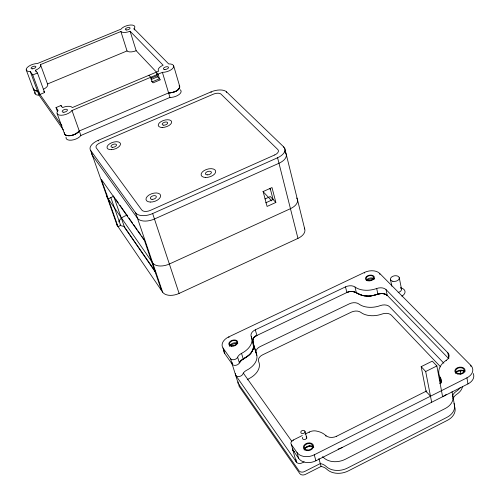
<?xml version="1.0" encoding="UTF-8"?>
<svg xmlns="http://www.w3.org/2000/svg" width="500" height="500" viewBox="0 0 500 500"><rect width="100%" height="100%" fill="white"/><g stroke="black" fill="none" stroke-linecap="round" stroke-linejoin="round"><path stroke-width="0.75" d="M33.469 88.306L35.112 93.775M33.537 88.106C32.713 90.419 35.781 91.075 37.444 90.881L61.931 125.775M232.175 362.456A3.881 2.581 -17.5 0 0 234.625 365.375A3.881 2.581 -17.5 0 0 239.375 362.856C242.288 357.638 249.744 357 252.131 351.119C256.044 346.188 249.031 338.088 256.925 335.45L346.844 292.538C353.731 288.5 359.256 296.262 366.056 295.944C373.15 297.65 380.819 290.356 387.238 295.369L448.931 358.819M255.281 329.825A7.662 4.988 -16.1 0 0 251.244 336.55A19.181 12.519 -17.3 0 1 241.531 353.394A7.812 5.194 -17 0 0 237.631 357.2L239.375 362.856C242.306 357.65 249.688 356.95 252.131 351.119C255.95 346.175 249.094 338.1 256.925 335.45L255.281 329.825L345.525 286.863A7.569 4.806 -12 0 1 355.05 287.038A18.837 11.825 -11.1 0 0 376.681 288.5A7.681 4.9 -10.7 0 1 386.037 289.613L447.863 352.819L448.731 357.694M292.794 449.931L298.706 458.438A12.938 9.569 -14.9 0 0 315.912 460.769L467.962 383.913A12.794 8.894 -6.1 0 0 473.237 373.488M454.625 406.65A16.762 12.05 -6.9 0 1 447.312 420.381L348.275 470.931A16.881 12.644 -13 0 1 326.819 469.237A12.737 9.637 -14.8 0 0 321.081 466.45L305.387 474.406A4.213 3.169 -15.6 0 1 299.806 473.612L239.262 386.519A3.825 2.606 -17.6 0 1 239.112 384.644M302.281 435.525L293.269 440.025A4.294 3.137 -15.7 0 0 291.35 444.538L296.994 452.512A12.988 9.55 -14.9 0 0 314.256 454.812L466.931 377.831A12.844 8.875 -6.2 0 0 470.725 365.262L379.637 273.35A11.3 7.094 -11.1 0 0 364.487 272.413L228.762 336.887A11.513 7.512 -17.3 0 0 223 348L224.769 353.612L232.319 364.312L230.55 358.663L223 348M304.137 461.844L302.075 462.887A4.25 3.156 -15.6 0 1 297.462 462.994A4.25 3.156 -15.6 0 1 296.244 459.694M304.713 448.188L309.819 445.619M305.05 434.144L309.206 432.062A8.594 6.275 -14.5 0 1 316.075 430.988A21.644 15.925 -14.9 0 1 325.769 435.487A8.6 6.262 -13.3 0 0 336.637 436.219L426.8 390.881M436.856 365.956L432.281 361.138L421.169 366.669L425.688 371.531L436.856 365.956L442.606 396.731M283.869 147.587L283.7 146.9L226.469 91.812A12.169 5.906 -15.7 0 0 211.006 91.912L98.162 140.363A12.444 6.138 -18.8 0 0 90.588 150.312L117.081 225.231L162.65 292.188A13.069 7.875 -18.7 0 0 179.106 293.425L297.956 238.394A12.806 7.538 -14 0 0 304.312 228.094M275.869 202.444L267.087 206.438L263.137 191.556L272 187.556L275.869 202.444L270.319 196.55L264.962 198.975M265.681 202.844L273.081 199.481L270.175 188.35M90.588 150.312L135.612 212.819A13.681 7.45 -18.4 0 0 152.65 213.556L277.581 157.762A13.388 7.119 -14.4 0 0 283.7 146.9M108.238 198.919L113.588 196.231M66.075 137.137A8.131 3.9 -19.3 0 0 71.644 140.15A8.131 3.9 -19.3 0 0 80.881 135.475L169.956 97.425A7.956 3.781 -16.6 0 0 178.988 94.6A7.956 3.781 -16.6 0 0 180.162 89.725M56.019 107.581L58.094 110.487A8.238 3.806 -19.2 0 0 61.125 115.269A8.238 3.806 -19.2 0 0 71.994 110.5L162.394 72.344A8.062 3.688 -16.6 0 0 173.081 68.012A8.062 3.688 -16.6 0 0 168.681 63.925L134.012 28.719A7.469 3.162 -17.2 0 0 130.762 25.006A7.469 3.162 -17.2 0 0 121.025 29.144L37.362 63.556A7.631 3.256 -19.3 0 0 27.119 67.638A7.631 3.256 -19.3 0 0 30.256 71.481L32.744 74.969L39.956 94.45L44.619 92.506L37.469 73.019L35.456 70.25A7.631 3.256 -19.3 0 0 40.469 64.625L120.881 31.519A7.469 3.162 -17.2 0 0 130.1 31.225L163.144 65.225A8.062 3.688 -16.6 0 0 158.669 71.175L72.344 107.575A8.238 3.806 -19.2 0 0 62.519 107.575L61 105.481L56.019 107.581L57.413 111.419M150.769 78.331L156.719 75.819L160.425 79.756L153.106 82.856L151.537 81.156M151.019 79.6L157.637 76.8L156.237 72.2L158.094 74.162L159.494 78.769L152.188 81.862L150.762 77.256L148.938 75.281M43.212 89.394A7.55 3.325 -19.4 0 0 47.512 83.981L127.031 50.931A7.394 3.231 -17.2 0 0 136.181 50.712L156.356 72.019M32.744 74.969L37.469 73.019M345.525 286.863L346.844 292.538C353.719 288.544 359.275 296.2 366.056 295.944C373.144 297.594 380.812 290.4 387.238 295.369L386.037 289.613M443.85 363.194L389.613 306.762A7.6 4.944 -10.4 0 0 380.331 305.594A18.65 11.925 -10.9 0 1 358.894 304.006A7.494 4.844 -11.8 0 0 349.45 303.781L260.181 346.587A7.581 5.031 -16.1 0 0 256.212 353.331A18.988 12.619 -17.3 0 1 246.669 370.244A7.731 5.231 -17 0 0 242.831 374.05A3.85 2.594 -17.5 0 1 238.113 376.569A3.85 2.594 -17.5 0 1 235.669 373.625M440.675 366.938L391.375 315.206A7.562 4.963 -10.3 0 0 382.131 314.006A18.562 11.975 -10.8 0 1 360.781 312.362A7.456 4.862 -11.7 0 0 351.381 312.113L262.594 354.844A7.544 5.05 -16.1 0 0 258.663 361.6A18.894 12.669 -17.4 0 1 249.2 378.537A7.694 5.25 -17 0 0 247.281 379.825M269.45 188.512L270.5 189.619M262.925 191.462L271.769 200.9M426.006 391.281L430.487 396.206M179.175 85.494C181.219 90.638 172.512 92.969 168.594 92.912L79.281 130.981A8.15 3.887 -19.3 0 1 70.119 135.65A8.15 3.887 -19.3 0 1 64.419 132.787M64.656 134.25C68.981 137.688 75.975 134.719 79.281 130.981C76.287 134.519 71.181 136.3 66.631 135.506C64.406 135.969 63.906 130.762 64.656 134.25L57.213 113.837M43.731 91.263L44.112 91.794M44.237 91.975L44.619 92.506M243.325 373.113L291.938 441.481M115.512 198.962L118.212 202.794M120.006 205.344L127.656 216.188M129.006 218.106L132.606 223.206M133.506 224.488L137.106 229.587M138.006 230.863L140.7 234.694M141.6 235.969L144.3 239.8M235.812 375.494L296.462 462.119M30.256 71.481L39.025 95.138L63.388 129.981M155.137 271.15L123.969 226.275A9.55 5.231 -19.1 0 1 120.037 225.075M155.819 272.775L124.606 227.488L113.569 195.931M33.531 89.531L35.131 90.656L37.444 90.881A7.55 3.325 -19.4 0 1 33.506 88.194M179.644 86.131L179.319 85.644A7.975 3.762 -16.6 0 1 177.219 90.388A7.975 3.762 -16.6 0 1 168.594 92.912C172.675 92.781 179.75 91.169 179.644 86.131L173.588 65.594M441.1 382.906L440.2 380.737L439.894 377.156L439.963 379.569L441.05 382.938A21.325 14.825 -6.1 0 1 439.869 377.494M26.225 69.881L33.425 89.213M35.456 70.25L35.906 71.475M40.469 64.625L47.512 83.981M61 105.481L61.463 106.762M71.994 110.5L80.881 135.475M98.162 140.363L98.381 140.994M161.519 290.525L144.488 240.588L101.306 179.294L118.025 226.625L120.638 225.456L110.894 197.75A9.694 5.119 -19 0 1 110.463 197.5M135.612 212.819L162.65 292.188M152.65 213.556L179.106 293.425M120.881 31.519L127.031 50.931M130.1 31.225L136.181 50.712M232.056 363.762L235.556 374.938M235.6 375.075L238.188 383.356M228.762 336.887L228.981 337.587M134.012 28.719L134.394 29.944M241.531 353.394L243.256 359.05A7.788 5.206 -17 0 0 239.375 362.856M162.394 72.344L169.956 97.425M253.538 344.15L256.844 355.312M251.244 336.55L255.956 352.525M291.35 444.538L293.069 450.444M292.694 449.6L296.087 461.269M296.994 452.512L298.706 458.438M293.269 440.025L293.375 440.4M211.006 91.912L211.181 92.55M304.988 431.425A2.15 1.562 -15.1 0 1 302.194 433.544A2.15 1.562 -15.1 0 1 301.531 430.925A2.15 1.562 -15.1 0 1 304.988 431.425L306.863 438.119M309.206 432.062L309.312 432.438M314.256 454.812L315.912 460.769M318.894 458.519L321.081 466.45M226.469 91.812L226.644 92.456M325.769 435.487L325.969 436.231M336.637 436.219L336.737 436.594M277.581 157.762L297.956 238.394M284.825 148.625L304.719 228.988M284.719 151.006L284.806 151.35M355.05 287.038L356.337 292.731A18.775 11.856 -11 0 0 377.906 294.237A7.65 4.913 -10.6 0 1 387.238 295.369M364.487 272.413L364.644 273.125M376.681 288.5L377.906 294.237M379.637 273.35L379.862 274.425M390.469 279.462L391.844 286.194M399.256 277.681L401.494 288.925M421.169 366.669L426.144 391.95M425.688 371.531L431.662 402.256M447.863 352.819A8.375 5.719 -7.4 0 1 446.194 360.375A21.406 14.794 -6.2 0 0 440.513 377.912L441.219 381.694M446.194 360.375L446.262 360.75M452.038 391.7L454.581 405.794M466.931 377.831L467.962 383.913M470.725 365.262L470.913 366.406M91.819 153.156A12.406 6.169 -18.8 0 0 92.387 155.4L137.456 218.231A13.644 7.481 -18.4 0 0 154.456 219.006L278.969 163.263A13.35 7.15 -14.4 0 0 285.056 152.369M106.806 194.544A12.119 6.4 -19 0 0 107.3 197.562L152.688 262.95A13.3 7.725 -18.6 0 0 169.363 264.012L290.45 208.681A13.019 7.394 -14.2 0 0 296.656 198.012M117.081 225.231A11.931 6.538 -19.1 0 1 116.456 222.856M118.8 221.925A9.55 5.231 -19.1 0 1 127.294 215.156M39.025 95.138A7.538 3.344 -19.4 0 1 35.112 92.35M400.531 287.913A7.412 4.737 -9.9 0 1 405.006 291.375A7.412 4.737 -9.9 0 1 401.863 296.125M237.631 357.2A3.894 2.575 -17.5 0 1 234.225 359.613A3.894 2.575 -17.5 0 1 230.55 358.663M440.513 377.912A8.537 5.969 -7.6 0 1 439.85 383.656M322.488 456.719A12.837 9.606 -14.8 0 1 323.669 457.669A17.006 12.6 -13.1 0 0 345.269 459.288L445.106 408.581A16.887 12.006 -7.2 0 0 452.419 394.656M460.219 370.706A16.575 11.506 -7 0 1 460.581 374.212M454.012 403.512A16.794 12.038 -7 0 1 446.763 417.45L347.525 468.038A16.912 12.631 -13 0 1 326.031 466.362A12.763 9.631 -14.8 0 0 320.288 463.575L304.562 471.544A4.225 3.162 -15.6 0 1 298.975 470.756L238.406 383.775A3.831 2.606 -17.5 0 1 238.256 381.9M452.475 395.938A12.631 8.956 -5.6 0 1 456.419 391.244A16.488 11.544 -6.8 0 0 460.281 387.594M243.256 359.05A19.119 12.55 -17.3 0 0 252.913 342.181A7.631 5.006 -16.1 0 1 256.925 335.45M346.844 292.538A7.544 4.819 -11.9 0 1 356.337 292.731M294.862 451.631A4.281 3.144 -15.7 0 1 292.75 448.325M342.212 447.475A17.138 12.556 -13.2 0 1 338.113 449.062M446.262 394.406A17.012 11.956 -7.4 0 1 442.869 396.594M400.719 287.775A4.456 2.837 -9.9 0 1 398.194 292.481M462.5 386.681A16.456 11.55 -6.8 0 1 456.938 394.162A12.606 8.963 -5.5 0 0 453.056 398.706M224.769 353.612A11.469 7.531 -17.3 0 1 223.869 350.169M366.231 280.562A4.513 2.844 -11.1 0 1 369.8 278.1A4.513 2.844 -11.1 0 1 374.2 278.794M366.406 280.562A7.512 4.744 -11 0 1 374.556 279.056M455.506 373.219A5.125 3.556 -6.2 0 1 459.825 370.219A5.125 3.556 -6.2 0 1 465.025 371.8M455.231 372.725A8.531 5.931 -6.1 0 1 464.481 371.131M229.725 346.181A4.594 3.006 -17.3 0 1 233.169 343.081A4.594 3.006 -17.3 0 1 237.825 343.544M229.706 346.037A7.644 5.019 -17.3 0 1 237.662 343.481M304.188 449.913A5.181 3.825 -14.9 0 1 308.344 446.044A5.181 3.825 -14.9 0 1 313.806 447.456M304.331 448.65A8.625 6.381 -14.9 0 1 312.706 446.275M306.131 436.656A2.144 1.562 -15 0 1 306.163 438.787A2.144 1.562 -15 0 1 303.344 439.363A2.144 1.562 -15 0 1 302.756 437.35M274.731 154.944L150.312 210.413A6.844 3.725 -18.4 0 1 141.812 210.056L96.269 147.869A6.219 3.069 -18.8 0 1 100.037 142.881L213.306 94.188A6.081 2.95 -15.7 0 1 221.05 94.144L277.812 149.525A6.694 3.562 -14.4 0 1 274.731 154.944M162.156 127.469A6.956 3.431 -17.1 0 0 171.644 121.75A6.956 3.431 -17.1 0 0 161.05 121.6A6.956 3.431 -17.1 0 0 162.156 127.469M163.787 125.181A2.856 1.412 -17.1 0 0 167.7 122.831A2.856 1.412 -17.1 0 0 163.35 122.762A2.856 1.412 -17.1 0 0 163.787 125.181M205.575 177.469A7.538 4.031 -16.3 0 0 215.669 171.056A7.538 4.031 -16.3 0 0 203.981 170.662A7.538 4.031 -16.3 0 0 205.575 177.469M207.231 174.856A3.1 1.656 -16.3 0 0 211.388 172.225A3.1 1.656 -16.3 0 0 206.588 172.056A3.1 1.656 -16.3 0 0 207.231 174.856M150.219 202.062A7.619 4.106 -18.1 0 0 160.644 195.487A7.619 4.106 -18.1 0 0 149.106 194.969A7.619 4.106 -18.1 0 0 150.219 202.062M152.031 199.363A3.131 1.688 -18.1 0 0 156.331 196.663A3.131 1.688 -18.1 0 0 151.594 196.444A3.131 1.688 -18.1 0 0 152.031 199.363M111.325 149.675A7.031 3.487 -18.5 0 0 120.438 143.494A7.031 3.487 -18.5 0 0 109.525 143.906A7.031 3.487 -18.5 0 0 111.325 149.675M112.75 147.319A2.888 1.438 -18.5 0 0 116.506 144.775A2.888 1.438 -18.5 0 0 112.025 144.938A2.888 1.438 -18.5 0 0 112.75 147.319M32.55 68.819A2.544 1.087 -19.3 0 0 35.875 66.688A2.544 1.087 -19.3 0 0 31.988 67.025A2.544 1.087 -19.3 0 0 32.55 68.819M63.875 112.238A2.744 1.269 -19.2 0 0 67.412 109.85A2.744 1.269 -19.2 0 0 63.169 110.156A2.744 1.269 -19.2 0 0 63.875 112.238M164.862 69.519A2.688 1.231 -16.6 0 0 168.538 67.394A2.688 1.231 -16.6 0 0 164.444 67.425A2.688 1.231 -16.6 0 0 164.862 69.519M126.613 29.969A2.487 1.056 -17.2 0 0 130.069 28.056A2.487 1.056 -17.2 0 0 126.337 28.15A2.487 1.056 -17.2 0 0 126.613 29.969M368.325 280.344A3.769 2.362 -11.1 0 0 373.619 277.362A3.769 2.362 -11.1 0 0 367.781 276.281A3.769 2.362 -11.1 0 0 368.325 280.344M307.019 450A4.331 3.181 -14.9 0 0 312.619 445.688A4.331 3.181 -14.9 0 0 305.65 444.656A4.331 3.181 -14.9 0 0 307.019 450M457.812 373.356A4.281 2.956 -6.2 0 0 464.237 370.45A4.281 2.956 -6.2 0 0 457.863 368.212A4.281 2.956 -6.2 0 0 457.812 373.356M231.856 345.731A3.837 2.506 -17.3 0 0 236.975 342.131A3.837 2.506 -17.3 0 0 230.987 341.475A3.837 2.506 -17.3 0 0 231.856 345.731M392.85 281.331A4.487 2.825 -10.1 0 0 399.3 277.962A4.487 2.825 -10.1 0 0 392.438 276.45A4.487 2.825 -10.1 0 0 392.85 281.331M367.819 280.781A4.519 2.837 -11.1 0 0 374.375 277.369A4.519 2.837 -11.1 0 0 367.537 275.844A4.519 2.837 -11.1 0 0 367.819 280.781M457.388 373.9A5.138 3.55 -6.2 0 0 465.094 370.412A5.138 3.55 -6.2 0 0 457.438 367.725A5.138 3.55 -6.2 0 0 457.388 373.9M231.6 346.262A4.606 3.006 -17.3 0 0 237.712 341.919A4.606 3.006 -17.3 0 0 230.506 341.169A4.606 3.006 -17.3 0 0 231.6 346.262M306.306 450.562A5.194 3.819 -14.9 0 0 313.519 445.812A5.194 3.819 -14.9 0 0 305.462 443.975A5.194 3.819 -14.9 0 0 306.306 450.562"/></g></svg>
